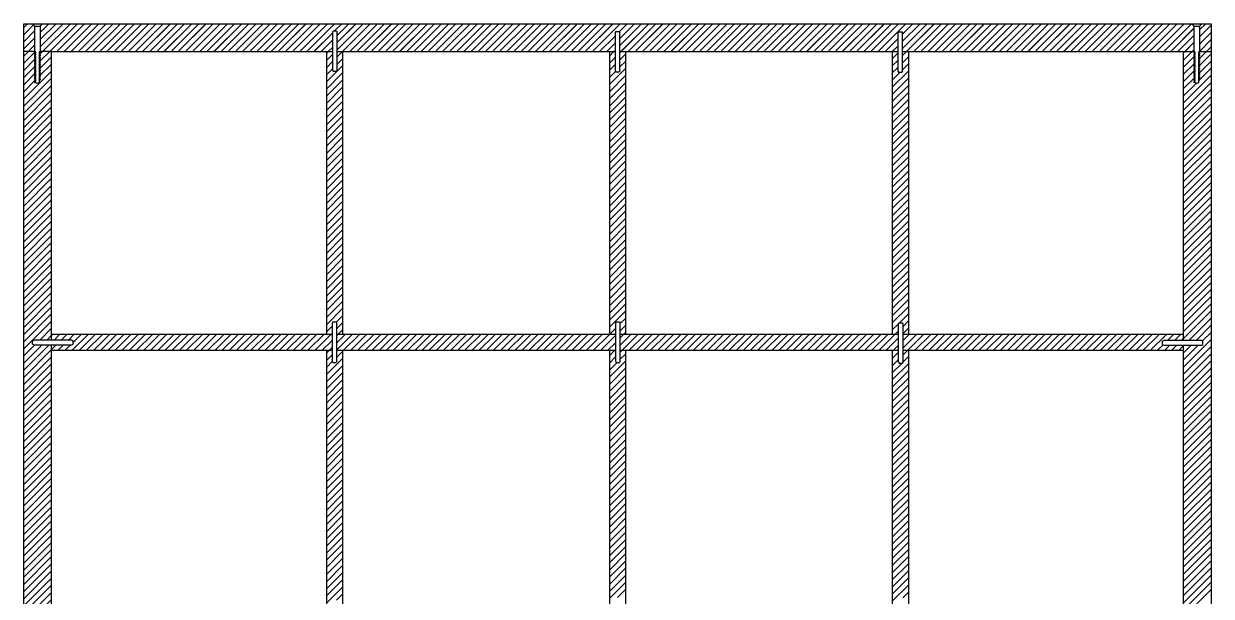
# Model space of a CAD drawing. Header units: inches. Extents: x 17 to 1523, y -134 to 986.
# Drawn here: x 976.6 to 1123.6, y 781.6 to 852.5 of the extents above; entities that cross this region are included whole.
import ezdxf

# ---------------------------------------------------------------- set-up
doc = ezdxf.new("R2010")
doc.units = ezdxf.units.IN
doc.header["$MEASUREMENT"] = 0
doc.layers.add('viti', color=2, linetype='Continuous')

msp = doc.modelspace()

# ---------------------------------------------------------------- hatches: boundary and pattern name
h = msp.add_hatch()
h.set_pattern_fill('ANSI31', color=40, scale=5)
h.paths.add_polyline_path([(980.08, 849.05), (978.69, 849.05), (978.69, 848.97), (978.56, 848.91), (978.56, 848.78), (978.69, 848.83), (978.69, 848.74), (978.56, 848.68), (978.56, 848.55), (978.69, 848.61), (978.69, 848.52), (978.56, 848.46), (978.56, 848.32), (978.69, 848.38), (978.69, 848.28), (978.56, 848.23), (978.56, 848.09), (978.69, 848.14), (978.69, 848.05), (978.56, 847.99), (978.56, 847.86), (978.69, 847.92), (978.69, 847.82), (978.56, 847.76), (978.56, 847.63), (978.69, 847.68), (978.69, 847.59), (978.56, 847.53), (978.56, 847.4), (978.69, 847.46), (978.69, 847.37), (978.56, 847.31), (978.56, 847.17), (978.69, 847.23), (978.69, 847.13), (978.56, 847.08), (978.56, 846.94), (978.69, 846.99), (978.69, 846.9), (978.56, 846.84), (978.56, 846.71), (978.69, 846.77), (978.69, 846.67), (978.56, 846.61), (978.56, 846.48), (978.69, 846.53), (978.69, 846.44), (978.56, 846.38), (978.56, 846.25), (978.69, 846.31), (978.69, 846.22), (978.56, 846.16), (978.56, 846.02), (978.69, 846.08), (978.69, 845.98), (978.56, 845.93), (978.56, 845.79), (978.69, 845.84), (978.69, 845.75), (978.56, 845.69), (978.56, 845.56), (978.69, 845.62), (978.69, 845.52), (978.56, 845.46), (978.56, 845.17, -0.133087), (978.12, 845.17), (978.12, 845.26), (977.99, 845.21), (977.99, 845.3), (978.12, 845.36), (978.12, 845.49), (977.99, 845.43), (977.99, 845.53), (978.12, 845.59), (978.12, 845.73), (977.99, 845.67), (977.99, 845.76), (978.12, 845.82), (978.12, 845.96), (977.99, 845.9), (977.99, 846), (978.12, 846.05), (978.12, 846.18), (977.99, 846.12), (977.99, 846.22), (978.12, 846.28), (978.12, 846.41), (977.99, 846.36), (977.99, 846.45), (978.12, 846.51), (978.12, 846.64), (977.99, 846.58), (977.99, 846.68), (978.12, 846.74), (978.12, 846.88), (977.99, 846.82), (977.99, 846.91), (978.12, 846.97), (978.12, 847.11), (977.99, 847.05), (977.99, 847.15), (978.12, 847.2), (978.12, 847.33), (977.99, 847.27), (977.99, 847.37), (978.12, 847.43), (978.12, 847.56), (977.99, 847.51), (977.99, 847.6), (978.12, 847.66), (978.12, 847.79), (977.99, 847.73), (977.99, 847.83), (978.12, 847.89), (978.12, 848.03), (977.99, 847.97), (977.99, 848.06), (978.12, 848.12), (978.12, 848.26), (977.99, 848.2), (977.99, 848.3), (978.12, 848.35), (978.12, 848.48), (977.99, 848.42), (977.99, 848.52), (978.12, 848.58), (978.12, 848.71), (977.99, 848.66), (977.99, 848.75), (978.12, 848.81), (978.12, 848.94), (977.99, 848.88), (977.99, 848.98), (978.12, 849.04), (978.12, 849.05), (977.99, 849.05), (976.64, 849.05), (976.64, 708.93), (978.15, 708.93), (978.15, 709), (978.28, 709.05), (978.28, 709.19), (978.15, 709.13), (978.15, 709.23), (978.28, 709.28), (978.28, 709.41), (978.15, 709.36), (978.15, 709.45), (978.28, 709.51), (978.28, 709.65), (978.15, 709.59), (978.15, 709.68), (978.28, 709.74), (978.28, 709.88), (978.15, 709.82), (978.15, 709.92), (978.28, 709.98), (978.28, 710.11), (978.15, 710.05), (978.15, 710.15), (978.28, 710.2), (978.28, 710.34), (978.15, 710.28), (978.15, 710.38), (978.28, 710.43), (978.28, 710.56), (978.15, 710.51), (978.15, 710.6), (978.28, 710.66), (978.28, 710.8), (978.15, 710.74), (978.15, 710.83), (978.28, 710.89), (978.28, 711.03), (978.15, 710.97), (978.15, 711.07), (978.28, 711.13), (978.28, 711.26), (978.15, 711.2), (978.15, 711.3), (978.28, 711.35), (978.28, 711.49), (978.15, 711.43), (978.15, 711.53), (978.28, 711.58), (978.28, 711.71), (978.15, 711.66), (978.15, 711.75), (978.28, 711.81), (978.28, 711.95), (978.15, 711.89), (978.15, 711.98), (978.28, 712.04), (978.28, 712.18), (978.15, 712.12), (978.15, 712.22), (978.28, 712.28), (978.28, 712.41), (978.15, 712.35), (978.15, 712.45), (978.28, 712.5), (978.28, 712.8, -0.133087), (978.72, 712.8), (978.72, 712.7), (978.85, 712.76), (978.85, 712.67), (978.72, 712.61), (978.72, 712.48), (978.85, 712.53), (978.85, 712.44), (978.72, 712.38), (978.72, 712.24), (978.85, 712.3), (978.85, 712.21), (978.72, 712.15), (978.72, 712.01), (978.85, 712.06), (978.85, 711.97), (978.72, 711.91), (978.72, 711.79), (978.85, 711.84), (978.85, 711.75), (978.72, 711.69), (978.72, 711.55), (978.85, 711.61), (978.85, 711.52), (978.72, 711.46), (978.72, 711.33), (978.85, 711.38), (978.85, 711.29), (978.72, 711.23), (978.72, 711.09), (978.85, 711.15), (978.85, 711.06), (978.72, 711), (978.72, 710.86), (978.85, 710.91), (978.85, 710.82), (978.72, 710.76), (978.72, 710.63), (978.85, 710.69), (978.85, 710.6), (978.72, 710.54), (978.72, 710.4), (978.85, 710.46), (978.85, 710.37), (978.72, 710.31), (978.72, 710.18), (978.85, 710.23), (978.85, 710.14), (978.72, 710.08), (978.72, 709.94), (978.85, 710), (978.85, 709.91), (978.72, 709.85), (978.72, 709.71), (978.85, 709.76), (978.85, 709.67), (978.72, 709.61), (978.72, 709.49), (978.85, 709.54), (978.85, 709.45), (978.72, 709.39), (978.72, 709.25), (978.85, 709.31), (978.85, 709.22), (978.72, 709.16), (978.72, 709.03), (978.85, 709.08), (978.85, 708.99), (978.73, 708.93), (980.08, 708.93), (980.08, 743.65), (977.71, 743.65), (977.56, 743.75), (977.56, 744.15), (977.71, 744.25), (980.08, 744.25), (980.08, 778.68), (977.72, 778.68), (977.57, 778.78), (977.57, 779.18), (977.72, 779.28), (980.08, 779.28), (980.08, 812.73), (977.9, 812.73), (977.74, 812.83), (977.74, 813.23), (977.9, 813.33), (980.08, 813.33)])
edge = h.paths.add_edge_path()
edge.add_spline(control_points=[(977.99, 852.17), (977.97, 852.2), (977.93, 852.25), (977.89, 852.3), (977.87, 852.32)], knot_values=[0, 0, 0, 0, 0.109536, 0.18966, 0.18966, 0.18966, 0.18966], degree=3, periodic=0)
edge.add_spline(control_points=[(977.87, 852.32), (977.84, 852.37), (977.81, 852.42), (977.77, 852.48)], knot_values=[0.18966, 0.18966, 0.18966, 0.18966, 0.378924, 0.378924, 0.378924, 0.378924], degree=3, periodic=0)
edge.add_line((977.77, 852.48), (976.64, 852.48))
edge.add_line((976.64, 852.48), (976.64, 849.05))
edge.add_line((976.64, 849.05), (977.99, 849.05))
edge.add_line((977.99, 849.05), (977.99, 852.17))
h = msp.add_hatch()
h.set_pattern_fill('ANSI31', color=40, scale=5)
edge = h.paths.add_edge_path()
edge.add_line((1014.84, 851.6), (1015.34, 851.6))
edge.add_line((1015.34, 851.6), (1015.44, 851.44))
edge.add_line((1015.44, 851.44), (1015.44, 849.05))
edge.add_line((1015.44, 849.05), (1049.83, 849.05))
edge.add_line((1049.83, 849.05), (1049.83, 851.53))
edge.add_line((1049.83, 851.53), (1050.33, 851.53))
edge.add_line((1050.33, 851.53), (1050.43, 851.38))
edge.add_line((1050.43, 851.38), (1050.43, 849.05))
edge.add_line((1050.43, 849.05), (1084.83, 849.05))
edge.add_line((1084.83, 849.05), (1084.83, 851.49))
edge.add_line((1084.83, 851.49), (1085.33, 851.49))
edge.add_line((1085.33, 851.49), (1085.43, 851.34))
edge.add_line((1085.43, 851.34), (1085.43, 849.05))
edge.add_line((1085.43, 849.05), (1120.18, 849.05))
edge.add_line((1120.18, 849.05), (1121.5, 849.05))
edge.add_line((1121.5, 849.05), (1121.5, 852.17))
edge.add_spline(control_points=[(1121.5, 852.17), (1121.48, 852.2), (1121.4, 852.3), (1121.33, 852.4), (1121.29, 852.48)], knot_values=[0, 0, 0, 0, 0.109536, 0.374376, 0.374376, 0.374376, 0.374376], degree=3, periodic=0)
edge.add_line((1121.26, 852.48), (978.91, 852.48))
edge.add_spline(control_points=[(978.91, 852.48), (978.86, 852.4), (978.79, 852.29), (978.71, 852.2), (978.69, 852.17)], knot_values=[0, 0, 0, 0, 0.269387, 0.378924, 0.378924, 0.378924, 0.378924], degree=3, periodic=0)
edge.add_line((978.71, 852.17), (978.69, 852.17))
edge.add_line((978.69, 852.17), (978.69, 849.05))
edge.add_line((978.69, 849.05), (980.08, 849.05))
edge.add_line((980.08, 849.05), (1014.84, 849.05))
edge.add_line((1014.84, 849.05), (1014.84, 851.6))

# ---------------------------------------------------------------- linework, layer by layer
at = {"color": 7}
for p, q in [((976.64, 705.48), (976.64, 852.48)), ((976.64, 852.48), (1123.64, 852.48)), ((1123.64, 852.48), (1123.64, 705.48)), ((1123.64, 852.48), (1123.64, 705.48)), ((977.99, 849.05), (976.64, 849.05)), ((980.08, 849.05), (978.69, 849.05)), ((980.07, 849.05), (1014.84, 849.05)), ((980.08, 813.33), (980.08, 849.05)), ((1014.1, 849.05), (1014.1, 814.02)), ((1015.44, 849.05), (1049.83, 849.05)), ((1016.1, 849.05), (1016.1, 814.02)), ((1049.13, 849.05), (1049.13, 814.02)), ((1050.43, 849.05), (1084.83, 849.05)), ((1051.13, 849.05), (1051.13, 814.02)), ((1084.15, 849.05), (1084.15, 814.02)), ((1085.43, 849.05), (1120.18, 849.05)), ((1086.15, 849.05), (1086.15, 814.02)), ((1120.18, 849.05), (1120.18, 813.28)), ((1120.18, 849.05), (1121.63, 849.05)), ((1122.15, 849.05), (1123.64, 849.05)), ((1014.8, 814.02), (980.08, 814.02)), ((1049.88, 814.02), (1015.4, 814.02)), ((1084.89, 814.02), (1050.48, 814.02)), ((1120.18, 814.02), (1085.49, 814.02)), ((980.08, 779.28), (980.08, 812.73)), ((1014.8, 812.02), (980.08, 812.02)), ((1014.1, 812.02), (1014.1, 779.99)), ((1049.88, 812.02), (1015.4, 812.02)), ((1016.1, 812.02), (1016.1, 779.99)), ((1049.13, 812.02), (1049.13, 805.45)), ((1084.89, 812.02), (1050.48, 812.02)), ((1051.13, 812.02), (1051.13, 805.45)), ((1084.15, 812.02), (1084.15, 795.88)), ((1120.18, 812.02), (1085.49, 812.02)), ((1086.15, 812.02), (1086.15, 795.88)), ((1120.18, 812.68), (1120.18, 779.26)), ((1049.13, 805.45), (1049.13, 779.99)), ((1051.13, 805.45), (1051.13, 779.99)), ((1084.15, 795.88), (1084.15, 779.99)), ((1086.15, 795.88), (1086.15, 779.99))]:
    msp.add_line(p, q, dxfattribs=at)
at = {"color": 2}
for p, q in [((977.77, 852.48), (978.91, 852.48)), ((977.99, 852.17), (977.99, 849.05)), ((977.99, 852.17), (978.69, 852.17)), ((978.69, 852.17), (978.69, 849.07)), ((1121.28, 852.48), (1122.42, 852.48)), ((1121.5, 852.17), (1121.5, 849.05)), ((1121.5, 852.17), (1122.2, 852.17)), ((1122.2, 852.17), (1122.2, 849.07)), ((977.99, 848.98), (978.12, 849.04)), ((977.99, 848.98), (977.99, 848.88)), ((977.99, 848.88), (978.12, 848.94)), ((977.99, 848.75), (978.12, 848.81)), ((977.99, 848.75), (977.99, 848.66)), ((977.99, 848.66), (978.12, 848.71)), ((977.99, 848.52), (978.12, 848.58)), ((977.99, 848.52), (977.99, 848.42)), ((977.99, 848.42), (978.12, 848.48)), ((977.99, 848.3), (978.12, 848.35)), ((977.99, 848.3), (977.99, 848.2)), ((977.99, 848.2), (978.12, 848.26)), ((978.12, 848.81), (978.12, 848.94)), ((978.12, 848.58), (978.12, 848.71)), ((978.12, 848.35), (978.12, 848.48)), ((978.12, 848.12), (978.12, 848.26)), ((978.56, 849.01), (978.69, 849.07)), ((978.56, 848.91), (978.69, 848.97)), ((978.56, 848.91), (978.56, 848.78)), ((978.56, 848.78), (978.69, 848.83)), ((978.56, 848.68), (978.69, 848.74)), ((978.56, 848.68), (978.56, 848.55)), ((978.56, 848.55), (978.69, 848.61)), ((978.56, 848.46), (978.69, 848.52)), ((978.56, 848.46), (978.56, 848.32)), ((978.56, 848.32), (978.69, 848.38)), ((978.56, 848.23), (978.69, 848.28)), ((978.56, 848.23), (978.56, 848.09)), ((978.69, 849.07), (978.69, 848.97)), ((978.69, 848.83), (978.69, 848.74)), ((978.69, 848.61), (978.69, 848.52)), ((978.69, 848.38), (978.69, 848.28)), ((1121.5, 848.98), (1121.63, 849.04)), ((1121.5, 848.98), (1121.5, 848.89)), ((1121.5, 848.89), (1121.63, 848.95)), ((1121.5, 848.75), (1121.63, 848.81)), ((1121.5, 848.75), (1121.5, 848.66)), ((1121.5, 848.66), (1121.63, 848.72)), ((1121.5, 848.52), (1121.63, 848.58)), ((1121.5, 848.52), (1121.5, 848.43)), ((1121.5, 848.43), (1121.63, 848.49)), ((1121.5, 848.3), (1121.63, 848.36)), ((1121.5, 848.3), (1121.5, 848.21)), ((1121.5, 848.21), (1121.63, 848.26)), ((1121.63, 848.81), (1121.63, 848.95)), ((1121.63, 848.58), (1121.63, 848.72)), ((1121.63, 848.36), (1121.63, 848.49)), ((1121.63, 848.12), (1121.63, 848.26)), ((1122.07, 849.01), (1122.2, 849.07)), ((1122.07, 848.92), (1122.2, 848.98)), ((1122.07, 848.92), (1122.07, 848.78)), ((1122.07, 848.78), (1122.2, 848.84)), ((1122.07, 848.69), (1122.2, 848.74)), ((1122.07, 848.69), (1122.07, 848.56)), ((1122.07, 848.56), (1122.2, 848.62)), ((1122.07, 848.46), (1122.2, 848.52)), ((1122.07, 848.46), (1122.07, 848.32)), ((1122.07, 848.32), (1122.2, 848.38)), ((1122.07, 848.23), (1122.2, 848.29)), ((1122.07, 848.23), (1122.07, 848.09)), ((1122.2, 849.07), (1122.2, 848.98)), ((1122.2, 848.84), (1122.2, 848.74)), ((1122.2, 848.62), (1122.2, 848.52)), ((1122.2, 848.38), (1122.2, 848.29)), ((977.99, 848.06), (978.12, 848.12)), ((977.99, 848.06), (977.99, 847.97)), ((977.99, 847.97), (978.12, 848.03)), ((977.99, 847.83), (978.12, 847.89)), ((977.99, 847.83), (977.99, 847.73)), ((977.99, 847.73), (978.12, 847.79)), ((977.99, 847.6), (978.12, 847.66)), ((977.99, 847.6), (977.99, 847.51)), ((977.99, 847.51), (978.12, 847.56)), ((977.99, 847.37), (978.12, 847.43)), ((977.99, 847.37), (977.99, 847.27)), ((977.99, 847.27), (978.12, 847.33)), ((977.99, 847.15), (978.12, 847.2)), ((977.99, 847.15), (977.99, 847.05)), ((977.99, 847.05), (978.12, 847.11)), ((977.99, 846.91), (978.12, 846.97)), ((977.99, 846.91), (977.99, 846.82)), ((977.99, 846.82), (978.12, 846.88)), ((977.99, 846.68), (978.12, 846.74)), ((978.12, 847.89), (978.12, 848.03)), ((978.12, 847.66), (978.12, 847.79)), ((978.12, 847.43), (978.12, 847.56)), ((978.12, 847.2), (978.12, 847.33)), ((978.12, 846.97), (978.12, 847.11)), ((978.12, 846.74), (978.12, 846.88)), ((978.56, 848.09), (978.69, 848.14)), ((978.56, 847.99), (978.69, 848.05)), ((978.56, 847.99), (978.56, 847.86)), ((978.56, 847.86), (978.69, 847.92)), ((978.56, 847.76), (978.69, 847.82)), ((978.56, 847.76), (978.56, 847.63)), ((978.56, 847.63), (978.69, 847.68)), ((978.56, 847.53), (978.69, 847.59)), ((978.56, 847.53), (978.56, 847.4)), ((978.56, 847.4), (978.69, 847.46)), ((978.56, 847.31), (978.69, 847.37)), ((978.56, 847.31), (978.56, 847.17)), ((978.56, 847.17), (978.69, 847.23)), ((978.56, 847.08), (978.69, 847.13)), ((978.56, 847.08), (978.56, 846.94)), ((978.56, 846.94), (978.69, 846.99)), ((978.56, 846.84), (978.69, 846.9)), ((978.56, 846.84), (978.56, 846.71)), ((978.56, 846.71), (978.69, 846.77)), ((978.69, 848.14), (978.69, 848.05)), ((978.69, 847.92), (978.69, 847.82)), ((978.69, 847.68), (978.69, 847.59)), ((978.69, 847.46), (978.69, 847.37)), ((978.69, 847.23), (978.69, 847.13)), ((978.69, 846.99), (978.69, 846.9)), ((978.69, 846.77), (978.69, 846.67)), ((1121.5, 848.07), (1121.63, 848.12)), ((1121.5, 848.07), (1121.5, 847.97)), ((1121.5, 847.97), (1121.63, 848.03)), ((1121.5, 847.83), (1121.63, 847.89)), ((1121.5, 847.83), (1121.5, 847.74)), ((1121.5, 847.74), (1121.63, 847.8)), ((1121.5, 847.6), (1121.63, 847.66)), ((1121.5, 847.6), (1121.5, 847.51)), ((1121.5, 847.51), (1121.63, 847.57)), ((1121.5, 847.37), (1121.63, 847.43)), ((1121.5, 847.37), (1121.5, 847.28)), ((1121.5, 847.28), (1121.63, 847.34)), ((1121.5, 847.15), (1121.63, 847.21)), ((1121.5, 847.15), (1121.5, 847.06)), ((1121.5, 847.06), (1121.63, 847.11)), ((1121.5, 846.92), (1121.63, 846.97)), ((1121.5, 846.92), (1121.5, 846.82)), ((1121.5, 846.82), (1121.63, 846.88)), ((1121.5, 846.68), (1121.63, 846.74)), ((1121.63, 847.89), (1121.63, 848.03)), ((1121.63, 847.66), (1121.63, 847.8)), ((1121.63, 847.43), (1121.63, 847.57)), ((1121.63, 847.21), (1121.63, 847.34)), ((1121.63, 846.97), (1121.63, 847.11)), ((1121.63, 846.74), (1121.63, 846.88)), ((1122.07, 848.09), (1122.2, 848.15)), ((1122.07, 848), (1122.2, 848.05)), ((1122.07, 848), (1122.07, 847.86)), ((1122.07, 847.86), (1122.2, 847.92)), ((1122.07, 847.77), (1122.2, 847.83)), ((1122.07, 847.77), (1122.07, 847.63)), ((1122.07, 847.63), (1122.2, 847.69)), ((1122.07, 847.54), (1122.2, 847.59)), ((1122.07, 847.54), (1122.07, 847.41)), ((1122.07, 847.41), (1122.2, 847.47)), ((1122.07, 847.31), (1122.2, 847.37)), ((1122.07, 847.31), (1122.07, 847.17)), ((1122.07, 847.17), (1122.2, 847.23)), ((1122.07, 847.08), (1122.2, 847.14)), ((1122.07, 847.08), (1122.07, 846.94)), ((1122.07, 846.94), (1122.2, 847)), ((1122.07, 846.85), (1122.2, 846.9)), ((1122.07, 846.85), (1122.07, 846.71)), ((1122.07, 846.71), (1122.2, 846.77)), ((1122.2, 848.15), (1122.2, 848.05)), ((1122.2, 847.92), (1122.2, 847.83)), ((1122.2, 847.69), (1122.2, 847.59)), ((1122.2, 847.47), (1122.2, 847.37)), ((1122.2, 847.23), (1122.2, 847.14)), ((1122.2, 847), (1122.2, 846.9)), ((1122.2, 846.77), (1122.2, 846.68)), ((977.99, 846.68), (977.99, 846.58)), ((977.99, 846.58), (978.12, 846.64)), ((977.99, 846.45), (978.12, 846.51)), ((977.99, 846.45), (977.99, 846.36)), ((977.99, 846.36), (978.12, 846.41)), ((977.99, 846.22), (978.12, 846.28)), ((977.99, 846.22), (977.99, 846.12)), ((977.99, 846.12), (978.12, 846.18)), ((977.99, 846), (978.12, 846.05)), ((977.99, 846), (977.99, 845.9)), ((977.99, 845.9), (978.12, 845.96)), ((977.99, 845.76), (978.12, 845.82)), ((977.99, 845.76), (977.99, 845.67)), ((977.99, 845.67), (978.12, 845.73)), ((977.99, 845.53), (978.12, 845.59)), ((977.99, 845.53), (977.99, 845.43)), ((977.99, 845.43), (978.12, 845.49)), ((977.99, 845.3), (978.12, 845.36)), ((977.99, 845.3), (977.99, 845.21)), ((977.99, 845.21), (978.12, 845.26)), ((978.12, 846.51), (978.12, 846.64)), ((978.12, 846.28), (978.12, 846.41)), ((978.12, 846.05), (978.12, 846.18)), ((978.12, 845.82), (978.12, 845.96)), ((978.12, 845.59), (978.12, 845.73)), ((978.12, 845.36), (978.12, 845.49)), ((978.12, 845.17), (978.12, 845.26)), ((978.56, 846.61), (978.69, 846.67)), ((978.56, 846.61), (978.56, 846.48)), ((978.56, 846.48), (978.69, 846.53)), ((978.56, 846.38), (978.69, 846.44)), ((978.56, 846.38), (978.56, 846.25)), ((978.56, 846.25), (978.69, 846.31)), ((978.56, 846.16), (978.69, 846.22)), ((978.56, 846.16), (978.56, 846.02)), ((978.56, 846.02), (978.69, 846.08)), ((978.56, 845.93), (978.69, 845.98)), ((978.56, 845.93), (978.56, 845.79)), ((978.56, 845.79), (978.69, 845.84)), ((978.56, 845.69), (978.69, 845.75)), ((978.56, 845.69), (978.56, 845.56)), ((978.56, 845.56), (978.69, 845.62)), ((978.56, 845.46), (978.69, 845.52)), ((978.56, 845.46), (978.56, 845.17)), ((978.69, 846.53), (978.69, 846.44)), ((978.69, 846.31), (978.69, 846.22)), ((978.69, 846.08), (978.69, 845.98)), ((978.69, 845.84), (978.69, 845.75)), ((978.69, 845.62), (978.69, 845.52)), ((1121.5, 846.68), (1121.5, 846.59)), ((1121.5, 846.59), (1121.63, 846.65)), ((1121.5, 846.45), (1121.63, 846.51)), ((1121.5, 846.45), (1121.5, 846.36)), ((1121.5, 846.36), (1121.63, 846.42)), ((1121.5, 846.22), (1121.63, 846.28)), ((1121.5, 846.22), (1121.5, 846.13)), ((1121.5, 846.13), (1121.63, 846.19)), ((1121.5, 846), (1121.63, 846.06)), ((1121.5, 846), (1121.5, 845.91)), ((1121.5, 845.91), (1121.63, 845.96)), ((1121.5, 845.77), (1121.63, 845.82)), ((1121.5, 845.77), (1121.5, 845.67)), ((1121.5, 845.67), (1121.63, 845.73)), ((1121.5, 845.53), (1121.63, 845.59)), ((1121.5, 845.53), (1121.5, 845.44)), ((1121.5, 845.44), (1121.63, 845.5)), ((1121.5, 845.3), (1121.63, 845.36)), ((1121.5, 845.3), (1121.5, 845.21)), ((1121.5, 845.21), (1121.63, 845.27)), ((1121.63, 846.51), (1121.63, 846.65)), ((1121.63, 846.28), (1121.63, 846.42)), ((1121.63, 846.06), (1121.63, 846.19)), ((1121.63, 845.82), (1121.63, 845.96)), ((1121.63, 845.59), (1121.63, 845.73)), ((1121.63, 845.36), (1121.63, 845.5)), ((1121.63, 845.17), (1121.63, 845.27)), ((1122.07, 846.62), (1122.2, 846.68)), ((1122.07, 846.62), (1122.07, 846.48)), ((1122.07, 846.48), (1122.2, 846.54)), ((1122.07, 846.39), (1122.2, 846.44)), ((1122.07, 846.39), (1122.07, 846.26)), ((1122.07, 846.26), (1122.2, 846.32)), ((1122.07, 846.16), (1122.2, 846.22)), ((1122.07, 846.16), (1122.07, 846.02)), ((1122.07, 846.02), (1122.2, 846.08)), ((1122.07, 845.93), (1122.2, 845.99)), ((1122.07, 845.93), (1122.07, 845.79)), ((1122.07, 845.79), (1122.2, 845.85)), ((1122.07, 845.7), (1122.2, 845.75)), ((1122.07, 845.7), (1122.07, 845.56)), ((1122.07, 845.56), (1122.2, 845.62)), ((1122.07, 845.47), (1122.2, 845.53)), ((1122.07, 845.47), (1122.07, 845.17)), ((1122.2, 846.54), (1122.2, 846.44)), ((1122.2, 846.32), (1122.2, 846.22)), ((1122.2, 846.08), (1122.2, 845.99)), ((1122.2, 845.85), (1122.2, 845.75)), ((1122.2, 845.62), (1122.2, 845.53))]:
    msp.add_line(p, q, dxfattribs=at)
at = {"color": 40, "linetype": 'Continuous'}
for p, q in [((978.69, 851.41), (979.76, 852.48)), ((978.69, 850.53), (980.64, 852.48)), ((978.69, 849.64), (981.53, 852.48)), ((978.98, 849.05), (982.41, 852.48)), ((979.86, 849.05), (983.29, 852.48)), ((980.75, 849.05), (984.18, 852.48)), ((981.63, 849.05), (985.06, 852.48)), ((982.51, 849.05), (985.95, 852.48)), ((983.4, 849.05), (986.83, 852.48)), ((984.28, 849.05), (987.71, 852.48)), ((985.17, 849.05), (988.6, 852.48)), ((986.05, 849.05), (989.48, 852.48)), ((986.93, 849.05), (990.36, 852.48)), ((987.82, 849.05), (991.25, 852.48)), ((988.7, 849.05), (992.13, 852.48)), ((989.59, 849.05), (993.02, 852.48)), ((990.47, 849.05), (993.9, 852.48)), ((991.35, 849.05), (994.78, 852.48)), ((992.24, 849.05), (995.67, 852.48)), ((993.12, 849.05), (996.55, 852.48)), ((994, 849.05), (997.44, 852.48)), ((994.89, 849.05), (998.32, 852.48)), ((995.77, 849.05), (999.2, 852.48)), ((996.66, 849.05), (1000.09, 852.48)), ((997.54, 849.05), (1000.97, 852.48)), ((998.42, 849.05), (1001.86, 852.48)), ((999.31, 849.05), (1002.74, 852.48)), ((1000.19, 849.05), (1003.62, 852.48)), ((1001.08, 849.05), (1004.51, 852.48)), ((1001.96, 849.05), (1005.39, 852.48)), ((1002.84, 849.05), (1006.27, 852.48)), ((1003.73, 849.05), (1007.16, 852.48)), ((1004.61, 849.05), (1008.04, 852.48)), ((1005.5, 849.05), (1008.93, 852.48)), ((1006.38, 849.05), (1009.81, 852.48)), ((1007.26, 849.05), (1010.69, 852.48)), ((1008.15, 849.05), (1011.58, 852.48)), ((1009.03, 849.05), (1012.46, 852.48)), ((1009.91, 849.05), (1013.35, 852.48)), ((1010.8, 849.05), (1014.23, 852.48)), ((1011.68, 849.05), (1015.11, 852.48)), ((1012.57, 849.05), (1014.84, 851.32)), ((1015.11, 851.6), (1016, 852.48)), ((1015.44, 851.04), (1016.88, 852.48)), ((1015.44, 850.15), (1017.77, 852.48)), ((1015.44, 849.27), (1018.65, 852.48)), ((1016.1, 849.05), (1019.53, 852.48)), ((1016.99, 849.05), (1020.42, 852.48)), ((1017.87, 849.05), (1021.3, 852.48)), ((1018.75, 849.05), (1022.18, 852.48)), ((1019.64, 849.05), (1023.07, 852.48)), ((1020.52, 849.05), (1023.95, 852.48)), ((1021.41, 849.05), (1024.84, 852.48)), ((1022.29, 849.05), (1025.72, 852.48)), ((1023.17, 849.05), (1026.6, 852.48)), ((1024.06, 849.05), (1027.49, 852.48)), ((1024.94, 849.05), (1028.37, 852.48)), ((1025.82, 849.05), (1029.26, 852.48)), ((1026.71, 849.05), (1030.14, 852.48)), ((1027.59, 849.05), (1031.02, 852.48)), ((1028.48, 849.05), (1031.91, 852.48)), ((1029.36, 849.05), (1032.79, 852.48)), ((1030.24, 849.05), (1033.67, 852.48)), ((1031.13, 849.05), (1034.56, 852.48)), ((1032.01, 849.05), (1035.44, 852.48)), ((1032.9, 849.05), (1036.33, 852.48)), ((1033.78, 849.05), (1037.21, 852.48)), ((1034.66, 849.05), (1038.09, 852.48)), ((1035.55, 849.05), (1038.98, 852.48)), ((1036.43, 849.05), (1039.86, 852.48)), ((1037.32, 849.05), (1040.75, 852.48)), ((1038.2, 849.05), (1041.63, 852.48)), ((1039.08, 849.05), (1042.51, 852.48)), ((1039.97, 849.05), (1043.4, 852.48)), ((1040.85, 849.05), (1044.28, 852.48)), ((1041.73, 849.05), (1045.17, 852.48)), ((1042.62, 849.05), (1046.05, 852.48)), ((1043.5, 849.05), (1046.93, 852.48)), ((1044.39, 849.05), (1047.82, 852.48)), ((1045.27, 849.05), (1048.7, 852.48)), ((1046.15, 849.05), (1049.58, 852.48)), ((1047.04, 849.05), (1050.47, 852.48)), ((1050.36, 851.48), (1051.35, 852.48)), ((1050.43, 850.67), (1052.24, 852.48)), ((1050.43, 849.79), (1053.12, 852.48)), ((1050.57, 849.05), (1054, 852.48)), ((1051.46, 849.05), (1054.89, 852.48)), ((1052.34, 849.05), (1055.77, 852.48)), ((1053.22, 849.05), (1056.66, 852.48)), ((1054.11, 849.05), (1057.54, 852.48)), ((1054.99, 849.05), (1058.42, 852.48)), ((1055.88, 849.05), (1059.31, 852.48)), ((1056.76, 849.05), (1060.19, 852.48)), ((1057.64, 849.05), (1061.08, 852.48)), ((1058.53, 849.05), (1061.96, 852.48)), ((1059.41, 849.05), (1062.84, 852.48)), ((1060.3, 849.05), (1063.73, 852.48)), ((1061.18, 849.05), (1064.61, 852.48)), ((1062.06, 849.05), (1065.49, 852.48)), ((1062.95, 849.05), (1066.38, 852.48)), ((1063.83, 849.05), (1067.26, 852.48)), ((1064.72, 849.05), (1068.15, 852.48)), ((1065.6, 849.05), (1069.03, 852.48)), ((1066.48, 849.05), (1069.91, 852.48)), ((1067.37, 849.05), (1070.8, 852.48)), ((1068.25, 849.05), (1071.68, 852.48)), ((1069.13, 849.05), (1072.57, 852.48)), ((1070.02, 849.05), (1073.45, 852.48)), ((1070.9, 849.05), (1074.33, 852.48)), ((1071.79, 849.05), (1075.22, 852.48)), ((1072.67, 849.05), (1076.1, 852.48)), ((1073.55, 849.05), (1076.99, 852.48)), ((1074.44, 849.05), (1077.87, 852.48)), ((1075.32, 849.05), (1078.75, 852.48)), ((1076.21, 849.05), (1079.64, 852.48)), ((1077.09, 849.05), (1080.52, 852.48)), ((1077.97, 849.05), (1081.4, 852.48)), ((1078.86, 849.05), (1082.29, 852.48)), ((1079.74, 849.05), (1083.17, 852.48)), ((1080.63, 849.05), (1084.06, 852.48)), ((1081.51, 849.05), (1084.94, 852.48)), ((1082.39, 849.05), (1085.82, 852.48)), ((1085.43, 851.2), (1086.71, 852.48)), ((1085.43, 850.31), (1087.59, 852.48)), ((1085.43, 849.43), (1088.48, 852.48)), ((1085.93, 849.05), (1089.36, 852.48)), ((1086.81, 849.05), (1090.24, 852.48)), ((1087.7, 849.05), (1091.13, 852.48)), ((1088.58, 849.05), (1092.01, 852.48)), ((1089.46, 849.05), (1092.9, 852.48)), ((1090.35, 849.05), (1093.78, 852.48)), ((1091.23, 849.05), (1094.66, 852.48)), ((1092.12, 849.05), (1095.55, 852.48)), ((1093, 849.05), (1096.43, 852.48)), ((1093.88, 849.05), (1097.31, 852.48)), ((1094.77, 849.05), (1098.2, 852.48)), ((1095.65, 849.05), (1099.08, 852.48)), ((1096.54, 849.05), (1099.97, 852.48)), ((1097.42, 849.05), (1100.85, 852.48)), ((1098.3, 849.05), (1101.73, 852.48)), ((1099.19, 849.05), (1102.62, 852.48)), ((1100.07, 849.05), (1103.5, 852.48)), ((1100.95, 849.05), (1104.39, 852.48)), ((1101.84, 849.05), (1105.27, 852.48)), ((1102.72, 849.05), (1106.15, 852.48)), ((1103.61, 849.05), (1107.04, 852.48)), ((1104.49, 849.05), (1107.92, 852.48)), ((1105.37, 849.05), (1108.81, 852.48)), ((1106.26, 849.05), (1109.69, 852.48)), ((1107.14, 849.05), (1110.57, 852.48)), ((1108.03, 849.05), (1111.46, 852.48)), ((1108.91, 849.05), (1112.34, 852.48)), ((1109.79, 849.05), (1113.22, 852.48)), ((1110.68, 849.05), (1114.11, 852.48)), ((1111.56, 849.05), (1114.99, 852.48)), ((1112.45, 849.05), (1115.88, 852.48)), ((1113.33, 849.05), (1116.76, 852.48)), ((1114.21, 849.05), (1117.64, 852.48)), ((1115.1, 849.05), (1118.53, 852.48)), ((1115.98, 849.05), (1119.41, 852.48)), ((1116.86, 849.05), (1120.3, 852.48)), ((1117.75, 849.05), (1121.18, 852.48)), ((1118.63, 849.05), (1121.5, 851.92)), ((1122.2, 851.73), (1122.95, 852.48)), ((1122.2, 850.85), (1123.64, 852.29)), ((1122.2, 849.96), (1123.64, 851.4)), ((1013.45, 849.05), (1014.84, 850.44)), ((1047.92, 849.05), (1049.83, 850.96)), ((1048.81, 849.05), (1049.83, 850.07)), ((1083.28, 849.05), (1084.83, 850.6)), ((1084.16, 849.05), (1084.83, 849.71)), ((1119.52, 849.05), (1121.5, 851.03)), ((1120.18, 848.83), (1121.5, 850.15)), ((1122.17, 849.05), (1123.64, 850.52)), ((1014.1, 848.81), (1014.33, 849.05)), ((1014.1, 847.93), (1014.84, 848.67)), ((1014.33, 849.05), (1014.84, 849.55)), ((1015.44, 848.39), (1016.1, 849.04)), ((1049.13, 848.48), (1049.69, 849.05)), ((1049.13, 847.6), (1049.83, 848.3)), ((1049.69, 849.05), (1049.83, 849.19)), ((1050.43, 848.9), (1050.57, 849.05)), ((1050.43, 848.02), (1051.13, 848.72)), ((1084.15, 849.04), (1084.16, 849.05)), ((1084.15, 848.16), (1084.83, 848.83)), ((1085.43, 848.55), (1085.93, 849.05)), ((1085.43, 847.66), (1086.15, 848.39)), ((1120.18, 847.95), (1121.5, 849.26)), ((1120.18, 847.08), (1121.57, 848.46)), ((1122.07, 847.19), (1123.64, 848.75)), ((1122.11, 848.11), (1123.64, 849.64)), ((1014.1, 847.04), (1014.84, 847.79)), ((1014.1, 845.28), (1016.1, 847.28)), ((1014.1, 846.16), (1014.84, 846.9)), ((1015.44, 847.5), (1016.1, 848.16)), ((1049.13, 846.72), (1049.83, 847.42)), ((1049.13, 844.95), (1051.13, 846.95)), ((1050.43, 847.14), (1051.13, 847.83)), ((1084.15, 847.27), (1084.83, 847.95)), ((1084.15, 846.39), (1084.83, 847.06)), ((1085.43, 846.78), (1086.15, 847.51)), ((1120.18, 846.18), (1121.53, 847.52)), ((1122.07, 846.3), (1123.64, 847.87)), ((1122.07, 845.42), (1123.64, 846.98)), ((1014.1, 844.39), (1016.1, 846.39)), ((1014.1, 843.51), (1016.1, 845.51)), ((1049.13, 845.83), (1049.88, 846.59)), ((1049.13, 844.07), (1051.13, 846.07)), ((1084.15, 844.62), (1086.15, 846.62)), ((1084.15, 845.51), (1085.14, 846.49)), ((1084.15, 843.74), (1086.15, 845.74)), ((1120.18, 845.29), (1121.5, 846.61)), ((1120.18, 842.64), (1123.64, 846.1)), ((1120.18, 844.41), (1121.63, 845.86)), ((1014.1, 842.62), (1016.1, 844.62)), ((1049.13, 843.18), (1051.13, 845.18)), ((1049.13, 842.3), (1051.13, 844.3)), ((1084.15, 842.85), (1086.15, 844.85)), ((1084.15, 841.97), (1086.15, 843.97)), ((1120.18, 841.76), (1123.64, 845.22)), ((1120.18, 843.53), (1121.8, 845.14)), ((1120.18, 840.88), (1123.64, 844.33)), ((1014.1, 841.74), (1016.1, 843.74)), ((1014.1, 840.86), (1016.1, 842.86)), ((1049.13, 841.41), (1051.13, 843.41)), ((1049.13, 840.53), (1051.13, 842.53)), ((1084.15, 841.09), (1086.15, 843.09)), ((1120.18, 839.99), (1123.64, 843.45)), ((1120.18, 839.11), (1123.64, 842.56)), ((1014.1, 839.97), (1016.1, 841.97)), ((1014.1, 839.09), (1016.1, 841.09)), ((1049.13, 839.65), (1051.13, 841.65)), ((1084.15, 840.2), (1086.15, 842.2)), ((1084.15, 839.32), (1086.15, 841.32)), ((1120.18, 838.22), (1123.64, 841.68)), ((1014.1, 838.21), (1016.1, 840.21)), ((1049.13, 838.76), (1051.13, 840.76)), ((1049.13, 837.88), (1051.13, 839.88)), ((1084.15, 838.43), (1086.15, 840.43)), ((1084.15, 837.55), (1086.15, 839.55)), ((1120.18, 837.34), (1123.64, 840.8)), ((1120.18, 836.46), (1123.64, 839.91)), ((1014.1, 837.32), (1016.1, 839.32)), ((1014.1, 836.44), (1016.1, 838.44)), ((1049.13, 836.99), (1051.13, 838.99)), ((1049.13, 836.11), (1051.13, 838.11)), ((1084.15, 836.67), (1086.15, 838.67)), ((1120.18, 835.57), (1123.64, 839.03)), ((1120.18, 834.69), (1123.64, 838.15)), ((1014.1, 835.55), (1016.1, 837.55)), ((1014.1, 834.67), (1016.1, 836.67)), ((1049.13, 835.23), (1051.13, 837.23)), ((1084.15, 835.78), (1086.15, 837.78)), ((1084.15, 834.9), (1086.15, 836.9)), ((1120.18, 833.8), (1123.64, 837.26)), ((1014.1, 833.79), (1016.1, 835.79)), ((1049.13, 834.34), (1051.13, 836.34)), ((1049.13, 833.46), (1051.13, 835.46)), ((1084.15, 834.02), (1086.15, 836.02)), ((1084.15, 833.13), (1086.15, 835.13)), ((1120.18, 832.92), (1123.64, 836.38)), ((1120.18, 832.04), (1123.64, 835.49)), ((1014.1, 832.9), (1016.1, 834.9)), ((1014.1, 832.02), (1016.1, 834.02)), ((1049.13, 832.57), (1051.13, 834.57)), ((1049.13, 831.69), (1051.13, 833.69)), ((1084.15, 832.25), (1086.15, 834.25)), ((1120.18, 831.15), (1123.64, 834.61)), ((1120.18, 830.27), (1123.64, 833.73)), ((1014.1, 831.13), (1016.1, 833.13)), ((1014.1, 830.25), (1016.1, 832.25)), ((1049.13, 830.81), (1051.13, 832.81)), ((1084.15, 831.36), (1086.15, 833.36)), ((1084.15, 830.48), (1086.15, 832.48)), ((1120.18, 829.38), (1123.64, 832.84)), ((1014.1, 829.37), (1016.1, 831.37)), ((1049.13, 829.92), (1051.13, 831.92)), ((1049.13, 829.04), (1051.13, 831.04)), ((1084.15, 829.6), (1086.15, 831.6)), ((1084.15, 828.71), (1086.15, 830.71)), ((1120.18, 828.5), (1123.64, 831.96)), ((1120.18, 827.62), (1123.64, 831.07)), ((1014.1, 828.48), (1016.1, 830.48)), ((1014.1, 827.6), (1016.1, 829.6)), ((1049.13, 828.16), (1051.13, 830.16)), ((1049.13, 827.27), (1051.13, 829.27)), ((1084.15, 827.83), (1086.15, 829.83)), ((1120.18, 826.73), (1123.64, 830.19)), ((1120.18, 825.85), (1123.64, 829.31)), ((1014.1, 826.71), (1016.1, 828.71)), ((1014.1, 825.83), (1016.1, 827.83)), ((1049.13, 826.39), (1051.13, 828.39)), ((1084.15, 826.94), (1086.15, 828.94)), ((1084.15, 826.06), (1086.15, 828.06)), ((1120.18, 824.97), (1123.64, 828.42)), ((1014.1, 824.95), (1016.1, 826.95)), ((1049.13, 825.5), (1051.13, 827.5)), ((1049.13, 824.62), (1051.13, 826.62)), ((1084.15, 825.18), (1086.15, 827.18)), ((1084.15, 824.29), (1086.15, 826.29)), ((1120.18, 824.08), (1123.64, 827.54)), ((1120.18, 823.2), (1123.64, 826.65)), ((1014.1, 824.06), (1016.1, 826.06)), ((1014.1, 823.18), (1016.1, 825.18)), ((1049.13, 823.74), (1051.13, 825.74)), ((1049.13, 822.85), (1051.13, 824.85)), ((1084.15, 823.41), (1086.15, 825.41)), ((1120.18, 822.31), (1123.64, 825.77)), ((1120.18, 821.43), (1123.64, 824.89)), ((1014.1, 822.3), (1016.1, 824.3)), ((1014.1, 821.41), (1016.1, 823.41)), ((1049.13, 821.97), (1051.13, 823.97)), ((1084.15, 822.52), (1086.15, 824.52)), ((1084.15, 821.64), (1086.15, 823.64)), ((1120.18, 820.55), (1123.64, 824)), ((1014.1, 820.53), (1016.1, 822.53)), ((1049.13, 821.08), (1051.13, 823.08)), ((1049.13, 820.2), (1051.13, 822.2)), ((1084.15, 820.76), (1086.15, 822.76)), ((1084.15, 819.87), (1086.15, 821.87)), ((1120.18, 819.66), (1123.64, 823.12)), ((1120.18, 818.78), (1123.64, 822.24)), ((1014.1, 819.64), (1016.1, 821.64)), ((1014.1, 818.76), (1016.1, 820.76)), ((1049.13, 819.32), (1051.13, 821.32)), ((1049.13, 818.43), (1051.13, 820.43)), ((1084.15, 818.99), (1086.15, 820.99)), ((1120.18, 817.89), (1123.64, 821.35)), ((1120.18, 817.01), (1123.64, 820.47)), ((1014.1, 817.88), (1016.1, 819.88)), ((1014.1, 816.99), (1016.1, 818.99)), ((1049.13, 817.55), (1051.13, 819.55)), ((1084.15, 818.11), (1086.15, 820.11)), ((1084.15, 817.22), (1086.15, 819.22)), ((1120.18, 816.13), (1123.64, 819.58)), ((1014.1, 816.11), (1016.1, 818.11)), ((1049.13, 816.66), (1051.13, 818.66)), ((1049.13, 815.78), (1051.13, 817.78)), ((1084.15, 816.34), (1086.15, 818.34)), ((1084.15, 815.45), (1086.15, 817.45)), ((1120.18, 815.24), (1123.64, 818.7)), ((1120.18, 814.36), (1123.64, 817.82)), ((1014.1, 815.22), (1016.1, 817.22)), ((1015.3, 815.55), (1016.1, 816.34)), ((1049.13, 814.9), (1051.13, 816.9)), ((1050.48, 815.36), (1051.13, 816.01)), ((1085.05, 815.47), (1086.15, 816.57)), ((1120.18, 813.47), (1123.64, 816.93)), ((1120.87, 813.28), (1123.64, 816.05)), ((1014.1, 814.34), (1014.8, 815.04)), ((1015.4, 814.75), (1016.1, 815.46)), ((1015.54, 814.02), (1016.1, 814.57)), ((1049.13, 814.02), (1049.88, 814.76)), ((1050.48, 814.48), (1051.13, 815.13)), ((1084.15, 814.57), (1084.89, 815.3)), ((1084.49, 814.02), (1084.89, 814.42)), ((1085.49, 815.02), (1086.15, 815.69)), ((1085.49, 814.14), (1086.15, 814.8)), ((1121.76, 813.28), (1123.64, 815.16)), ((980.08, 813.91), (980.19, 814.02)), ((980.39, 813.33), (981.07, 814.02)), ((981.27, 813.33), (981.96, 814.02)), ((982.16, 813.33), (982.84, 814.02)), ((982.61, 812.02), (984.61, 814.02)), ((982.74, 813.04), (983.73, 814.02)), ((983.49, 812.02), (985.49, 814.02)), ((984.38, 812.02), (986.38, 814.02)), ((985.26, 812.02), (987.26, 814.02)), ((986.14, 812.02), (988.14, 814.02)), ((987.03, 812.02), (989.03, 814.02)), ((987.91, 812.02), (989.91, 814.02)), ((988.8, 812.02), (990.8, 814.02)), ((989.68, 812.02), (991.68, 814.02)), ((990.56, 812.02), (992.56, 814.02)), ((991.45, 812.02), (993.45, 814.02)), ((992.33, 812.02), (994.33, 814.02)), ((993.22, 812.02), (995.22, 814.02)), ((994.1, 812.02), (996.1, 814.02)), ((994.98, 812.02), (996.98, 814.02)), ((995.87, 812.02), (997.87, 814.02)), ((996.75, 812.02), (998.75, 814.02)), ((997.64, 812.02), (999.64, 814.02)), ((998.52, 812.02), (1000.52, 814.02)), ((999.4, 812.02), (1001.4, 814.02)), ((1000.29, 812.02), (1002.29, 814.02)), ((1001.17, 812.02), (1003.17, 814.02)), ((1002.05, 812.02), (1004.05, 814.02)), ((1002.94, 812.02), (1004.94, 814.02)), ((1003.82, 812.02), (1005.82, 814.02)), ((1004.71, 812.02), (1006.71, 814.02)), ((1005.59, 812.02), (1007.59, 814.02)), ((1006.47, 812.02), (1008.47, 814.02)), ((1007.36, 812.02), (1009.36, 814.02)), ((1008.24, 812.02), (1010.24, 814.02)), ((1009.13, 812.02), (1011.13, 814.02)), ((1010.01, 812.02), (1012.01, 814.02)), ((1010.89, 812.02), (1012.89, 814.02)), ((1011.78, 812.02), (1013.78, 814.02)), ((1012.66, 812.02), (1014.66, 814.02)), ((1013.54, 812.02), (1014.8, 813.27)), ((1014.66, 814.02), (1014.8, 814.15)), ((1015.4, 813.87), (1015.54, 814.02)), ((1015.4, 812.99), (1016.43, 814.02)), ((1015.4, 812.1), (1017.31, 814.02)), ((1016.2, 812.02), (1018.2, 814.02)), ((1017.08, 812.02), (1019.08, 814.02)), ((1017.96, 812.02), (1019.96, 814.02)), ((1018.85, 812.02), (1020.85, 814.02)), ((1019.73, 812.02), (1021.73, 814.02)), ((1020.62, 812.02), (1022.62, 814.02)), ((1021.5, 812.02), (1023.5, 814.02)), ((1022.38, 812.02), (1024.38, 814.02)), ((1023.27, 812.02), (1025.27, 814.02)), ((1024.15, 812.02), (1026.15, 814.02)), ((1025.04, 812.02), (1027.04, 814.02)), ((1025.92, 812.02), (1027.92, 814.02)), ((1026.8, 812.02), (1028.8, 814.02)), ((1027.69, 812.02), (1029.69, 814.02)), ((1028.57, 812.02), (1030.57, 814.02)), ((1029.45, 812.02), (1031.45, 814.02)), ((1030.34, 812.02), (1032.34, 814.02)), ((1031.22, 812.02), (1033.22, 814.02)), ((1032.11, 812.02), (1034.11, 814.02)), ((1032.99, 812.02), (1034.99, 814.02)), ((1033.87, 812.02), (1035.87, 814.02)), ((1034.76, 812.02), (1036.76, 814.02)), ((1035.64, 812.02), (1037.64, 814.02)), ((1036.53, 812.02), (1038.53, 814.02)), ((1037.41, 812.02), (1039.41, 814.02)), ((1038.29, 812.02), (1040.29, 814.02)), ((1039.18, 812.02), (1041.18, 814.02)), ((1040.06, 812.02), (1042.06, 814.02)), ((1040.95, 812.02), (1042.95, 814.02)), ((1041.83, 812.02), (1043.83, 814.02)), ((1042.71, 812.02), (1044.71, 814.02)), ((1043.6, 812.02), (1045.6, 814.02)), ((1044.48, 812.02), (1046.48, 814.02)), ((1045.36, 812.02), (1047.36, 814.02)), ((1046.25, 812.02), (1048.25, 814.02)), ((1047.13, 812.02), (1049.13, 814.02)), ((1048.02, 812.02), (1049.88, 813.88)), ((1048.9, 812.02), (1049.88, 813)), ((1050.48, 813.6), (1050.9, 814.02)), ((1050.48, 812.71), (1051.78, 814.02)), ((1050.67, 812.02), (1052.67, 814.02)), ((1050.9, 814.02), (1051.13, 814.25)), ((1051.55, 812.02), (1053.55, 814.02)), ((1052.44, 812.02), (1054.44, 814.02)), ((1053.32, 812.02), (1055.32, 814.02)), ((1054.2, 812.02), (1056.2, 814.02)), ((1055.09, 812.02), (1057.09, 814.02)), ((1055.97, 812.02), (1057.97, 814.02)), ((1056.86, 812.02), (1058.86, 814.02)), ((1057.74, 812.02), (1059.74, 814.02)), ((1058.62, 812.02), (1060.62, 814.02)), ((1059.51, 812.02), (1061.51, 814.02)), ((1060.39, 812.02), (1062.39, 814.02)), ((1061.27, 812.02), (1063.27, 814.02)), ((1062.16, 812.02), (1064.16, 814.02)), ((1063.04, 812.02), (1065.04, 814.02)), ((1063.93, 812.02), (1065.93, 814.02)), ((1064.81, 812.02), (1066.81, 814.02)), ((1065.69, 812.02), (1067.69, 814.02)), ((1066.58, 812.02), (1068.58, 814.02)), ((1067.46, 812.02), (1069.46, 814.02)), ((1068.35, 812.02), (1070.35, 814.02)), ((1069.23, 812.02), (1071.23, 814.02)), ((1070.11, 812.02), (1072.11, 814.02)), ((1071, 812.02), (1073, 814.02)), ((1071.88, 812.02), (1073.88, 814.02)), ((1072.77, 812.02), (1074.77, 814.02)), ((1073.65, 812.02), (1075.65, 814.02)), ((1074.53, 812.02), (1076.53, 814.02)), ((1075.42, 812.02), (1077.42, 814.02)), ((1076.3, 812.02), (1078.3, 814.02)), ((1077.18, 812.02), (1079.18, 814.02)), ((1078.07, 812.02), (1080.07, 814.02)), ((1078.95, 812.02), (1080.95, 814.02)), ((1079.84, 812.02), (1081.84, 814.02)), ((1080.72, 812.02), (1082.72, 814.02)), ((1081.6, 812.02), (1083.6, 814.02)), ((1082.49, 812.02), (1084.49, 814.02)), ((1083.37, 812.02), (1084.89, 813.54)), ((1085.49, 813.25), (1086.26, 814.02)), ((1085.49, 812.37), (1087.14, 814.02)), ((1086.02, 812.02), (1088.02, 814.02)), ((1086.91, 812.02), (1088.91, 814.02)), ((1087.79, 812.02), (1089.79, 814.02)), ((1088.68, 812.02), (1090.68, 814.02)), ((1089.56, 812.02), (1091.56, 814.02)), ((1090.44, 812.02), (1092.44, 814.02)), ((1091.33, 812.02), (1093.33, 814.02)), ((1092.21, 812.02), (1094.21, 814.02)), ((1093.09, 812.02), (1095.09, 814.02)), ((1093.98, 812.02), (1095.98, 814.02)), ((1094.86, 812.02), (1096.86, 814.02)), ((1095.75, 812.02), (1097.75, 814.02)), ((1096.63, 812.02), (1098.63, 814.02)), ((1097.51, 812.02), (1099.51, 814.02)), ((1098.4, 812.02), (1100.4, 814.02)), ((1099.28, 812.02), (1101.28, 814.02)), ((1100.17, 812.02), (1102.17, 814.02)), ((1101.05, 812.02), (1103.05, 814.02)), ((1101.93, 812.02), (1103.93, 814.02)), ((1102.82, 812.02), (1104.82, 814.02)), ((1103.7, 812.02), (1105.7, 814.02)), ((1104.58, 812.02), (1106.58, 814.02)), ((1105.47, 812.02), (1107.47, 814.02)), ((1106.35, 812.02), (1108.35, 814.02)), ((1107.24, 812.02), (1109.24, 814.02)), ((1108.12, 812.02), (1110.12, 814.02)), ((1109, 812.02), (1111, 814.02)), ((1109.89, 812.02), (1111.89, 814.02)), ((1110.77, 812.02), (1112.77, 814.02)), ((1111.66, 812.02), (1113.66, 814.02)), ((1112.54, 812.02), (1114.54, 814.02)), ((1113.42, 812.02), (1115.42, 814.02)), ((1114.31, 812.02), (1116.31, 814.02)), ((1115.19, 812.02), (1117.19, 814.02)), ((1116.08, 812.02), (1118.08, 814.02)), ((1118.22, 813.28), (1118.96, 814.02)), ((1119.1, 813.28), (1119.84, 814.02)), ((1119.99, 813.28), (1120.18, 813.47)), ((1120.18, 809.94), (1123.64, 813.4)), ((1122.57, 813.21), (1123.64, 814.28)), ((980.08, 812.14), (980.67, 812.73)), ((980.84, 812.02), (981.56, 812.73)), ((981.73, 812.02), (982.44, 812.73)), ((1014.1, 811.69), (1014.43, 812.02)), ((1014.1, 810.8), (1014.8, 811.5)), ((1014.43, 812.02), (1014.8, 812.39)), ((1015.4, 811.22), (1016.1, 811.92)), ((1049.13, 811.36), (1049.78, 812.02)), ((1049.78, 812.02), (1049.88, 812.11)), ((1050.48, 811.83), (1050.67, 812.02)), ((1050.48, 810.95), (1051.13, 811.59)), ((1084.15, 811.92), (1084.26, 812.02)), ((1084.15, 811.03), (1084.89, 811.77)), ((1084.26, 812.02), (1084.89, 812.65)), ((1085.49, 811.48), (1086.02, 812.02)), ((1116.96, 812.02), (1117.67, 812.73)), ((1117.84, 812.02), (1118.5, 812.68)), ((1118.73, 812.02), (1119.39, 812.68)), ((1119.61, 812.02), (1120.18, 812.59)), ((1120.18, 812.59), (1120.27, 812.68)), ((1120.18, 811.71), (1121.16, 812.68)), ((1120.18, 810.82), (1122.04, 812.68)), ((1120.18, 809.06), (1123.64, 812.51)), ((1120.18, 808.17), (1123.64, 811.63)), ((1014.1, 809.04), (1016.1, 811.04)), ((1014.1, 809.92), (1014.83, 810.65)), ((1014.1, 808.15), (1016.1, 810.15)), ((1049.13, 810.48), (1049.88, 811.23)), ((1049.13, 808.71), (1051.13, 810.71)), ((1049.13, 809.59), (1050.09, 810.56)), ((1084.15, 810.15), (1084.89, 810.88)), ((1084.15, 809.27), (1085.36, 810.47)), ((1084.15, 808.38), (1086.15, 810.38)), ((1085.47, 810.58), (1086.15, 811.27)), ((1120.18, 807.29), (1123.64, 810.74)), ((1014.1, 807.27), (1016.1, 809.27)), ((1049.13, 807.83), (1051.13, 809.83)), ((1049.13, 806.94), (1051.13, 808.94)), ((1084.15, 807.5), (1086.15, 809.5)), ((1084.15, 806.61), (1086.15, 808.61)), ((1120.18, 806.4), (1123.64, 809.86)), ((1120.18, 805.52), (1123.64, 808.98)), ((1014.1, 806.39), (1016.1, 808.39)), ((1014.1, 805.5), (1016.1, 807.5)), ((1049.13, 806.06), (1051.13, 808.06)), ((1049.13, 805.17), (1051.13, 807.17)), ((1084.15, 805.73), (1086.15, 807.73)), ((1120.18, 804.64), (1123.64, 808.09)), ((1120.18, 803.75), (1123.64, 807.21)), ((1014.1, 804.62), (1016.1, 806.62)), ((1014.1, 803.73), (1016.1, 805.73)), ((1049.13, 804.29), (1051.13, 806.29)), ((1084.15, 804.85), (1086.15, 806.85)), ((1084.15, 803.96), (1086.15, 805.96)), ((1120.18, 802.87), (1123.64, 806.33)), ((1014.1, 802.85), (1016.1, 804.85)), ((1049.13, 803.41), (1051.13, 805.41)), ((1049.13, 802.52), (1051.13, 804.52)), ((1084.15, 803.08), (1086.15, 805.08)), ((1084.15, 802.2), (1086.15, 804.2)), ((1120.18, 801.98), (1123.64, 805.44)), ((1120.18, 801.1), (1123.64, 804.56)), ((1014.1, 801.97), (1016.1, 803.97)), ((1014.1, 801.08), (1016.1, 803.08)), ((1049.13, 801.64), (1051.13, 803.64)), ((1049.13, 800.76), (1051.13, 802.76)), ((1084.15, 801.31), (1086.15, 803.31)), ((1120.18, 800.22), (1123.64, 803.67)), ((1120.18, 799.33), (1123.64, 802.79)), ((1014.1, 800.2), (1016.1, 802.2)), ((1014.1, 799.31), (1016.1, 801.31)), ((1049.13, 799.87), (1051.13, 801.87)), ((1084.15, 800.43), (1086.15, 802.43)), ((1084.15, 799.54), (1086.15, 801.54)), ((1120.18, 798.45), (1123.64, 801.91)), ((1014.1, 798.43), (1016.1, 800.43)), ((1049.13, 798.99), (1051.13, 800.99)), ((1049.13, 798.1), (1051.13, 800.1)), ((1084.15, 798.66), (1086.15, 800.66)), ((1084.15, 797.78), (1086.15, 799.78)), ((1120.18, 797.57), (1123.64, 801.02)), ((1120.18, 796.68), (1123.64, 800.14)), ((1014.1, 797.55), (1016.1, 799.55)), ((1014.1, 796.66), (1016.1, 798.66)), ((1049.13, 797.22), (1051.13, 799.22)), ((1049.13, 796.34), (1051.13, 798.34)), ((1084.15, 796.89), (1086.15, 798.89)), ((1120.18, 795.8), (1123.64, 799.25)), ((1120.18, 794.91), (1123.64, 798.37)), ((1014.1, 795.78), (1016.1, 797.78)), ((1014.1, 794.89), (1016.1, 796.89)), ((1049.13, 795.45), (1051.13, 797.45)), ((1084.15, 796.01), (1086.15, 798.01)), ((1084.15, 795.12), (1086.15, 797.12)), ((1120.18, 794.03), (1123.64, 797.49)), ((1014.1, 794.01), (1016.1, 796.01)), ((1049.13, 794.57), (1051.13, 796.57)), ((1049.13, 793.68), (1051.13, 795.68)), ((1084.15, 794.24), (1086.15, 796.24)), ((1084.15, 793.36), (1086.15, 795.36)), ((1120.18, 793.15), (1123.64, 796.6)), ((1120.18, 792.26), (1123.64, 795.72)), ((1014.1, 793.13), (1016.1, 795.13)), ((1014.1, 792.24), (1016.1, 794.24)), ((1049.13, 792.8), (1051.13, 794.8)), ((1049.13, 791.92), (1051.13, 793.92)), ((1084.15, 792.47), (1086.15, 794.47)), ((1120.18, 791.38), (1123.64, 794.83)), ((1120.18, 790.49), (1123.64, 793.95)), ((1014.1, 791.36), (1016.1, 793.36)), ((1014.1, 790.48), (1016.1, 792.48)), ((1049.13, 791.03), (1051.13, 793.03)), ((1084.15, 791.59), (1086.15, 793.59)), ((1084.15, 790.7), (1086.15, 792.7)), ((1120.18, 789.61), (1123.64, 793.07)), ((1014.1, 789.59), (1016.1, 791.59)), ((1049.13, 790.15), (1051.13, 792.15)), ((1049.13, 789.27), (1051.13, 791.27)), ((1084.15, 789.82), (1086.15, 791.82)), ((1084.15, 788.94), (1086.15, 790.94)), ((1120.18, 788.73), (1123.64, 792.18)), ((1120.18, 787.84), (1123.64, 791.3)), ((1014.1, 788.71), (1016.1, 790.71)), ((1014.1, 787.82), (1016.1, 789.82)), ((1049.13, 788.38), (1051.13, 790.38)), ((1049.13, 787.5), (1051.13, 789.5)), ((1084.15, 788.05), (1086.15, 790.05)), ((1120.18, 786.96), (1123.64, 790.42)), ((1120.18, 786.07), (1123.64, 789.53)), ((1014.1, 786.94), (1016.1, 788.94)), ((1014.1, 786.06), (1016.1, 788.06)), ((1049.13, 786.61), (1051.13, 788.61)), ((1084.15, 787.17), (1086.15, 789.17)), ((1084.15, 786.29), (1086.15, 788.29)), ((1120.18, 785.19), (1123.64, 788.65)), ((1014.1, 785.17), (1016.1, 787.17)), ((1049.13, 785.73), (1051.13, 787.73)), ((1049.13, 784.85), (1051.13, 786.85)), ((1084.15, 785.4), (1086.15, 787.4)), ((1084.15, 784.52), (1086.15, 786.52)), ((1120.18, 784.31), (1123.64, 787.76)), ((1120.18, 783.42), (1123.64, 786.88)), ((1014.1, 784.29), (1016.1, 786.29)), ((1014.1, 783.4), (1016.1, 785.4)), ((1049.13, 783.96), (1051.13, 785.96)), ((1049.13, 783.08), (1051.13, 785.08)), ((1084.15, 783.63), (1086.15, 785.63)), ((1120.18, 782.54), (1123.64, 786)), ((1120.18, 781.66), (1123.64, 785.11)), ((1014.1, 782.52), (1016.1, 784.52)), ((1014.1, 781.64), (1016.1, 783.64)), ((1049.13, 782.19), (1051.13, 784.19)), ((1084.15, 782.75), (1086.15, 784.75)), ((1084.15, 781.87), (1086.15, 783.87)), ((1120.18, 780.77), (1123.64, 784.23)), ((1014.1, 780.75), (1016.1, 782.75)), ((1049.13, 781.31), (1051.13, 783.31)), ((1050.15, 781.45), (1051.13, 782.43)), ((1084.15, 780.98), (1086.15, 782.98)), ((1085.45, 781.4), (1086.15, 782.1)), ((1120.18, 779.89), (1123.64, 783.34)), ((1120.44, 779.26), (1123.64, 782.46)), ((1015.34, 781.11), (1016.1, 781.87))]:
    msp.add_line(p, q, dxfattribs=at)
at = {"color": 1}
for p, q in [((1014.94, 851.6), (1014.84, 851.44)), ((1014.84, 851.44), (1014.84, 846.73)), ((1014.94, 851.6), (1015.34, 851.6)), ((1015.34, 851.6), (1015.44, 851.44)), ((1015.44, 846.73), (1015.44, 851.44)), ((1049.93, 851.53), (1049.83, 851.38)), ((1049.83, 851.38), (1049.83, 846.67)), ((1049.93, 851.53), (1050.33, 851.53)), ((1050.33, 851.53), (1050.43, 851.38)), ((1050.43, 846.67), (1050.43, 851.38)), ((1084.93, 851.49), (1084.83, 851.34)), ((1084.83, 851.34), (1084.83, 846.62)), ((1084.93, 851.49), (1085.33, 851.49)), ((1085.33, 851.49), (1085.43, 851.34)), ((1085.43, 846.62), (1085.43, 851.34)), ((1014.84, 846.73), (1014.94, 846.6)), ((1015.44, 846.73), (1015.34, 846.6)), ((1014.94, 846.6), (1015.34, 846.6)), ((1049.83, 846.67), (1049.93, 846.53)), ((1049.93, 846.53), (1050.33, 846.53)), ((1050.43, 846.67), (1050.33, 846.53)), ((1084.83, 846.62), (1084.93, 846.49)), ((1084.93, 846.49), (1085.33, 846.49)), ((1085.43, 846.62), (1085.33, 846.49)), ((1014.89, 815.56), (1014.8, 815.41)), ((1014.8, 815.41), (1014.8, 810.7)), ((1014.89, 815.56), (1015.3, 815.56)), ((1015.3, 815.56), (1015.4, 815.41)), ((1015.4, 810.7), (1015.4, 815.41)), ((1049.98, 815.56), (1049.88, 815.41)), ((1049.88, 815.41), (1049.88, 810.69)), ((1049.98, 815.56), (1050.38, 815.56)), ((1050.38, 815.56), (1050.48, 815.41)), ((1050.48, 810.69), (1050.48, 815.41)), ((1084.99, 815.47), (1084.89, 815.32)), ((1084.89, 815.32), (1084.89, 810.61)), ((1084.99, 815.47), (1085.39, 815.47)), ((1085.39, 815.47), (1085.49, 815.32)), ((1085.49, 810.61), (1085.49, 815.32)), ((977.74, 813.23), (977.9, 813.33)), ((977.74, 812.83), (977.74, 813.23)), ((982.61, 813.33), (977.9, 813.33)), ((982.61, 813.33), (982.74, 813.23)), ((982.74, 812.83), (982.74, 813.23)), ((1117.6, 813.18), (1117.75, 813.28)), ((1117.6, 812.78), (1117.6, 813.18)), ((1122.47, 813.28), (1117.75, 813.28)), ((1122.47, 813.28), (1122.6, 813.18)), ((1122.6, 812.78), (1122.6, 813.18)), ((977.74, 812.83), (977.9, 812.73)), ((977.9, 812.73), (982.61, 812.73)), ((982.61, 812.73), (982.74, 812.83)), ((1117.6, 812.78), (1117.75, 812.68)), ((1117.75, 812.68), (1122.47, 812.68)), ((1122.47, 812.68), (1122.6, 812.78)), ((1014.8, 810.7), (1014.89, 810.56)), ((1014.89, 810.56), (1015.3, 810.56)), ((1015.4, 810.7), (1015.3, 810.56)), ((1049.88, 810.69), (1049.98, 810.56)), ((1049.98, 810.56), (1050.38, 810.56)), ((1050.48, 810.69), (1050.38, 810.56)), ((1084.89, 810.61), (1084.99, 810.47)), ((1084.99, 810.47), (1085.39, 810.47)), ((1085.49, 810.61), (1085.39, 810.47))]:
    msp.add_line(p, q, dxfattribs=at)
at = {"color": 2}
for centre in [(978.34, 845.99), (1121.85, 845.99)]:
    msp.add_arc(centre, 0.849, 254.8385, 285.1615, dxfattribs=at)
for points in [[(977.99, 852.17), (977.92, 852.25), (977.77, 852.48)], [(978.69, 852.17), (978.76, 852.25), (978.91, 852.48)], [(1121.5, 852.17), (1121.43, 852.26), (1121.28, 852.48)], [(1122.2, 852.17), (1122.27, 852.26), (1122.42, 852.48)]]:
    msp.add_spline(points, degree=3, dxfattribs=at)
at = {"color": 7}
msp.add_point((1120.18, 814.02), dxfattribs=at)
at = {"layer": 'viti'}
for p, q in [((977.99, 849.05), (978.12, 849.05)), ((978.12, 849.04), (978.12, 849.05)), ((1121.5, 849.05), (1121.63, 849.05)), ((1121.63, 849.04), (1121.63, 849.05))]:
    msp.add_line(p, q, dxfattribs=at)

doc.saveas('drawing.dxf')
